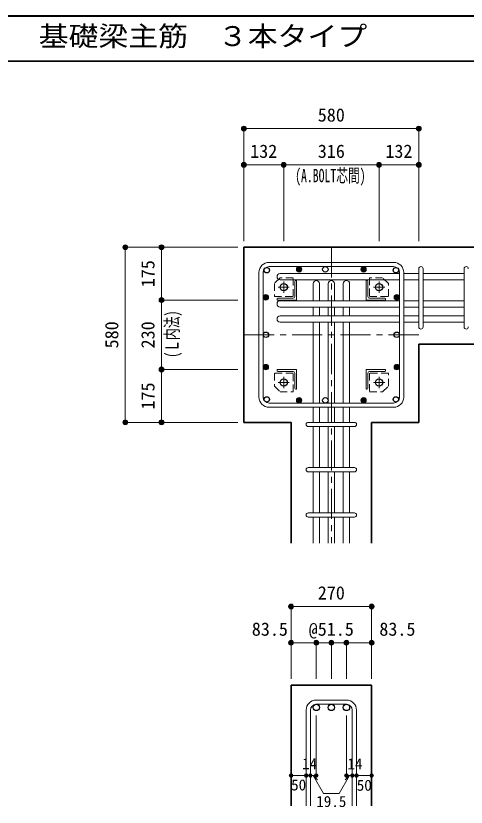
# Model space of a CAD drawing. Units: millimetres at full size, sheet at 1:20; details may follow other scales. Extents: x -3982 to 3969, y -2797 to 2801.
# Drawn here: x -628 to 865, y 179 to 2801 of the extents above; entities that cross this region are included whole.
import ezdxf
from ezdxf.enums import TextEntityAlignment as Align

# ---------------------------------------------------------------- set-up
doc = ezdxf.new("R2010")
doc.units = ezdxf.units.MM
doc.header["$LTSCALE"] = 20
doc.header["$PDMODE"] = 32
doc.header["$PDSIZE"] = 12
doc.linetypes.add('CHAIN1', pattern=[8, 5, -1, 1, -1])
doc.linetypes.add('DASHED1', pattern=[1.8, 1.2, -0.6])
for name, color, linetype, lineweight in [('6-1_躯体線', 2, 'Continuous', 35), ('6-2_A.Bolt_', 4, 'Continuous', 9), ('6-3_柱型主筋', 4, 'Continuous', 9), ('6-4_フープ', 7, 'Continuous', 18), ('6-5_梁主筋', 7, 'Continuous', 18), ('6-6_S.T.P.', 7, 'Continuous', 18), ('6-7_文字', 7, 'Continuous', 18), ('6-9', 4, 'DASHED1', 9), ('6-D_寸法', 4, 'Continuous', 9), ('F-0_枠', 6, 'Continuous', 40)]:
    doc.layers.add(name, color=color, linetype=linetype, lineweight=lineweight)
doc.styles.add('ＭＳ ゴシック', font='')
doc.styles.get('ＭＳ ゴシック').set_extended_font_data('MS Gothic')

msp = doc.modelspace()

# ---------------------------------------------------------------- linework, layer by layer
at = {"layer": '6-1_躯体線'}
for p, q in [((1108.29, 2034.12), (128.29, 2034.12)), ((128.29, 1454.12), (128.29, 2034.12)), ((1108.29, 1713.12), (708.29, 1713.12)), ((708.29, 1454.12), (708.29, 1713.12)), ((551.79, 1054.12), (551.79, 1454.12)), ((708.29, 1454.12), (551.79, 1454.12)), ((284.79, 584.12), (284.79, 184.12)), ((284.79, 584.12), (551.79, 584.12)), ((551.79, 584.12), (551.79, 184.12))]:
    msp.add_line(p, q, dxfattribs=at)
msp.add_lwpolyline([(284.79, 1054.12), (284.79, 1454.12), (128.29, 1454.12)], dxfattribs=at)
at = {"layer": '6-2_A.Bolt_', "linetype": 'CHAIN1'}
for p, q in [((260.29, 1883.42), (260.29, 1920.92)), ((576.29, 1883.42), (576.29, 1920.92)), ((278.99, 1902.12), (241.49, 1902.12)), ((557.59, 1902.12), (595.09, 1902.12)), ((260.29, 1604.82), (260.29, 1567.32)), ((576.29, 1604.82), (576.29, 1567.32)), ((278.99, 1586.12), (241.49, 1586.12)), ((557.59, 1586.12), (595.09, 1586.12))]:
    msp.add_line(p, q, dxfattribs=at)
at = {"layer": '6-2_A.Bolt_'}
for p, q in [((297.29, 1921.12), (297.29, 1871.12)), ((303.29, 1924.12), (300.29, 1924.12)), ((303.29, 1924.12), (303.29, 1859.12)), ((533.29, 1924.12), (533.29, 1859.12)), ((533.29, 1924.12), (536.29, 1924.12)), ((539.29, 1921.12), (539.29, 1871.12)), ((238.29, 1859.12), (238.29, 1862.12)), ((241.29, 1865.12), (291.29, 1865.12)), ((595.29, 1865.12), (545.29, 1865.12)), ((598.29, 1859.12), (598.29, 1862.12)), ((238.29, 1859.12), (303.29, 1859.12)), ((598.29, 1859.12), (533.29, 1859.12)), ((238.29, 1629.12), (238.29, 1626.12)), ((238.29, 1629.12), (303.29, 1629.12)), ((303.29, 1564.12), (303.29, 1629.12)), ((598.29, 1629.12), (533.29, 1629.12)), ((533.29, 1564.12), (533.29, 1629.12)), ((598.29, 1629.12), (598.29, 1626.12)), ((241.29, 1623.12), (291.29, 1623.12)), ((297.29, 1567.12), (297.29, 1617.12)), ((539.29, 1567.12), (539.29, 1617.12)), ((595.29, 1623.12), (545.29, 1623.12)), ((303.29, 1564.12), (300.29, 1564.12)), ((533.29, 1564.12), (536.29, 1564.12))]:
    msp.add_line(p, q, dxfattribs=at)
at = {"layer": '6-2_A.Bolt_', "color": 3, "lineweight": 25}
for centre in [(260.29, 1902.12), (576.29, 1902.12), (260.29, 1586.12), (576.29, 1586.12)]:
    msp.add_circle(centre, 12, dxfattribs=at)
at = {"layer": '6-2_A.Bolt_'}
for centre, radius, start, end in [((300.29, 1921.12), 3, 90, 180), ((536.29, 1921.12), 3, 0, 90), ((241.29, 1862.12), 3, 90, 180), ((291.29, 1871.12), 6, 270, 0), ((545.29, 1871.12), 6, 180, 270), ((595.29, 1862.12), 3, 0, 90), ((241.29, 1626.12), 3, 180, 270), ((595.29, 1626.12), 3, 270, 0), ((291.29, 1617.12), 6, 0, 90), ((545.29, 1617.12), 6, 90, 180), ((300.29, 1567.12), 3, 180, 270), ((536.29, 1567.12), 3, 270, 0)]:
    msp.add_arc(centre, radius, start, end, dxfattribs=at)
at = {"layer": '6-3_柱型主筋', "color": 3, "lineweight": 25}
for centre in [(204.37, 1958.05), (398.29, 1961.12), (632.22, 1958.05), (201.29, 1744.12), (635.29, 1744.12), (204.37, 1530.2), (398.29, 1527.12), (632.22, 1530.2)]:
    msp.add_circle(centre, 9, dxfattribs=at)
at = {"layer": '6-3_柱型主筋'}
for centre, radius in [((311.33, 1961.12), 9), ((311.33, 1961.12), 7.6), ((311.33, 1961.12), 6.2), ((525.25, 1961.12), 9), ((525.25, 1961.12), 7.6), ((525.25, 1961.12), 6.2), ((311.33, 1961.12), 4.8), ((311.33, 1961.12), 3.4), ((311.33, 1961.12), 2), ((311.33, 1961.12), 0.6), ((525.25, 1961.12), 4.8), ((525.25, 1961.12), 3.4), ((525.25, 1961.12), 2), ((525.25, 1961.12), 0.6), ((201.29, 1868.12), 9), ((201.29, 1868.12), 7.6), ((201.29, 1868.12), 6.2), ((201.29, 1868.12), 4.8), ((201.29, 1868.12), 3.4), ((201.29, 1868.12), 2), ((201.29, 1868.12), 0.6), ((635.29, 1868.12), 9), ((635.29, 1868.12), 7.6), ((635.29, 1868.12), 6.2), ((635.29, 1868.12), 4.8), ((635.29, 1868.12), 3.4), ((635.29, 1868.12), 2), ((635.29, 1868.12), 0.6), ((201.29, 1637.16), 9), ((201.29, 1637.16), 7.6), ((201.29, 1637.16), 6.2), ((201.29, 1637.16), 4.8), ((201.29, 1637.16), 3.4), ((201.29, 1637.16), 2), ((201.29, 1637.16), 0.6), ((635.29, 1637.16), 9), ((635.29, 1637.16), 7.6), ((635.29, 1637.16), 6.2), ((635.29, 1637.16), 4.8), ((635.29, 1637.16), 3.4), ((635.29, 1637.16), 2), ((635.29, 1637.16), 0.6), ((311.33, 1527.12), 9), ((311.33, 1527.12), 7.6), ((311.33, 1527.12), 6.2), ((311.33, 1527.12), 4.8), ((311.33, 1527.12), 3.4), ((311.33, 1527.12), 2), ((311.33, 1527.12), 0.6), ((525.25, 1527.12), 9), ((525.25, 1527.12), 7.6), ((525.25, 1527.12), 6.2), ((525.25, 1527.12), 4.8), ((525.25, 1527.12), 3.4), ((525.25, 1527.12), 2), ((525.25, 1527.12), 0.6)]:
    msp.add_circle(centre, radius, dxfattribs=at)
at = {"layer": '6-4_フープ'}
for p, q in [((624.79, 1984.12), (211.79, 1984.12)), ((624.79, 1970.12), (211.79, 1970.12)), ((178.29, 1537.62), (178.29, 1950.62)), ((192.29, 1537.62), (192.29, 1950.62)), ((644.29, 1537.62), (644.29, 1950.62)), ((658.29, 1537.62), (658.29, 1950.62)), ((624.79, 1518.12), (211.79, 1518.12)), ((624.79, 1504.12), (211.79, 1504.12))]:
    msp.add_line(p, q, dxfattribs=at)
for centre, radius, start, end in [((211.79, 1950.62), 33.5, 90, 180), ((211.79, 1950.62), 19.5, 90, 180), ((624.79, 1950.62), 33.5, 0, 90), ((624.79, 1950.62), 19.5, 0, 90), ((211.79, 1537.62), 33.5, 180, 270), ((211.79, 1537.62), 19.5, 180, 270), ((624.79, 1537.62), 19.5, 270, 0), ((624.79, 1537.62), 33.5, 270, 0)]:
    msp.add_arc(centre, radius, start, end, dxfattribs=at)
at = {"layer": '6-5_梁主筋'}
for p, q in [((248.79, 1947.05), (644.29, 1947.05)), ((708.29, 1947.05), (658.29, 1947.05)), ((858.29, 1947.05), (722.29, 1947.05)), ((248.79, 1926.05), (644.29, 1926.05)), ((357.79, 1913.62), (357.79, 1857.12)), ((378.79, 1913.62), (378.79, 1857.12)), ((407.79, 1913.62), (407.79, 1857.12)), ((428.79, 1913.62), (428.79, 1857.12)), ((457.79, 1913.62), (457.79, 1857.12)), ((478.79, 1913.62), (478.79, 1857.12)), ((708.29, 1926.05), (658.29, 1926.05)), ((858.29, 1926.05), (722.29, 1926.05)), ((248.79, 1857.12), (644.29, 1857.12)), ((248.79, 1836.12), (644.29, 1836.12)), ((357.79, 1836.12), (357.79, 1807.12)), ((378.79, 1836.12), (378.79, 1807.12)), ((407.79, 1836.12), (407.79, 1807.12)), ((428.79, 1836.12), (428.79, 1807.12)), ((457.79, 1836.12), (457.79, 1807.12)), ((478.79, 1836.12), (478.79, 1807.12)), ((708.29, 1857.12), (658.29, 1857.12)), ((708.29, 1836.12), (658.29, 1836.12)), ((858.29, 1857.12), (722.29, 1857.12)), ((858.29, 1836.12), (722.29, 1836.12)), ((248.79, 1807.12), (644.29, 1807.12)), ((248.79, 1786.12), (644.29, 1786.12)), ((357.79, 1786.12), (357.79, 1518.12)), ((378.79, 1786.12), (378.79, 1518.12)), ((407.79, 1786.12), (407.79, 1518.12)), ((428.79, 1786.12), (428.79, 1518.12)), ((457.79, 1786.12), (457.79, 1518.12)), ((478.79, 1786.12), (478.79, 1518.12)), ((708.29, 1807.12), (658.29, 1807.12)), ((708.29, 1786.12), (658.29, 1786.12)), ((858.29, 1807.12), (722.29, 1807.12)), ((858.29, 1786.12), (722.29, 1786.12)), ((357.79, 1504.12), (357.79, 1454.12)), ((378.79, 1504.12), (378.79, 1454.12)), ((407.79, 1504.12), (407.79, 1454.12)), ((428.79, 1504.12), (428.79, 1454.12)), ((457.79, 1504.12), (457.79, 1454.12)), ((478.79, 1504.12), (478.79, 1454.12)), ((357.79, 1440.12), (357.79, 1304.12)), ((378.79, 1440.12), (378.79, 1304.12)), ((407.79, 1440.12), (407.79, 1304.12)), ((428.79, 1440.12), (428.79, 1304.12)), ((457.79, 1440.12), (457.79, 1304.12)), ((478.79, 1440.12), (478.79, 1304.12)), ((357.79, 1290.12), (357.79, 1154.12)), ((378.79, 1290.12), (378.79, 1154.12)), ((407.79, 1290.12), (407.79, 1154.12)), ((428.79, 1290.12), (428.79, 1154.12)), ((457.79, 1290.12), (457.79, 1154.12)), ((478.79, 1290.12), (478.79, 1154.12)), ((357.79, 1140.12), (357.79, 1054.12)), ((378.79, 1140.12), (378.79, 1054.12)), ((407.79, 1140.12), (407.79, 1054.12)), ((428.79, 1140.12), (428.79, 1054.12)), ((457.79, 1140.12), (457.79, 1054.12)), ((478.79, 1140.12), (478.79, 1054.12))]:
    msp.add_line(p, q, dxfattribs=at)
at = {"layer": '6-5_梁主筋', "color": 3, "lineweight": 25}
for centre in [(368.29, 509.62), (418.29, 509.62), (468.29, 509.62)]:
    msp.add_circle(centre, 10.5, dxfattribs=at)
at = {"layer": '6-5_梁主筋'}
for centre, start, end in [((248.79, 1936.55), 90, 180), ((248.79, 1936.55), 180, 270), ((368.29, 1913.62), 90, 180), ((368.29, 1913.62), 0, 90), ((418.29, 1913.62), 90, 180), ((418.29, 1913.62), 0, 90), ((468.29, 1913.62), 90, 180), ((468.29, 1913.62), 0, 90), ((248.79, 1846.62), 90, 180), ((248.79, 1846.62), 180, 270), ((248.79, 1796.62), 90, 180), ((248.79, 1796.62), 180, 270)]:
    msp.add_arc(centre, 10.5, start, end, dxfattribs=at)
at = {"layer": '6-6_S.T.P.'}
for p, q in [((708.29, 1770.12), (708.29, 1963.05)), ((708.29, 1770.12), (708.29, 1962.66)), ((708.29, 1770.12), (708.29, 1962.66)), ((708.29, 1770.12), (708.29, 1962.66)), ((722.29, 1770.12), (722.29, 1963.05)), ((722.29, 1770.12), (722.29, 1962.66)), ((722.29, 1770.12), (722.29, 1962.66)), ((722.29, 1770.12), (722.29, 1962.66)), ((858.29, 1770.12), (858.29, 1963.05)), ((341.79, 1454.12), (494.4, 1454.12)), ((341.79, 1440.12), (494.4, 1440.12)), ((341.79, 1304.12), (494.4, 1304.12)), ((341.79, 1290.12), (494.4, 1290.12)), ((341.79, 1154.12), (494.4, 1154.12)), ((341.79, 1140.12), (494.4, 1140.12)), ((468.29, 534.12), (368.29, 534.12)), ((334.79, 500.62), (334.79, 184.12)), ((348.79, 500.62), (348.79, 184.12)), ((468.29, 520.12), (368.29, 520.12)), ((487.79, 500.62), (487.79, 184.12)), ((501.79, 500.62), (501.79, 184.12))]:
    msp.add_line(p, q, dxfattribs=at)
for centre, radius, start, end in [((715.29, 1963.05), 7, 0, 180), ((715.29, 1963.05), 7, 0, 180), ((715.29, 1963.05), 7, 0, 180), ((715.29, 1963.05), 7, 0, 180), ((865.29, 1963.05), 7, 0, 180), ((715.29, 1770.12), 7, 180, 0), ((715.29, 1770.12), 7, 180, 0), ((715.29, 1770.12), 7, 180, 0), ((715.29, 1770.12), 7, 180, 0), ((865.29, 1770.12), 7, 180, 0), ((341.79, 1447.12), 7, 90, 270), ((341.79, 1447.12), 7, 90, 270), ((341.79, 1447.12), 7, 90, 270), ((341.79, 1447.12), 7, 90, 270), ((494.79, 1447.12), 7, 270, 90), ((494.79, 1447.12), 7, 270, 90), ((494.79, 1447.12), 7, 270, 90), ((494.79, 1447.12), 7, 270, 90), ((341.79, 1297.12), 7, 90, 270), ((494.79, 1297.12), 7, 270, 90), ((341.79, 1147.12), 7, 90, 270), ((494.79, 1147.12), 7, 270, 90), ((368.29, 500.62), 33.5, 90, 180), ((468.29, 500.62), 33.5, 0, 90), ((368.29, 500.62), 19.5, 90, 180), ((468.29, 500.62), 19.5, 0, 90)]:
    msp.add_arc(centre, radius, start, end, dxfattribs=at)
at = {"layer": '6-9'}
for points in [[(291.29, 1933.12), (248.29, 1933.12), (229.29, 1914.12), (229.29, 1871.12), (291.29, 1871.12)], [(607.29, 1871.12), (607.29, 1914.12), (588.29, 1933.12), (545.29, 1933.12), (545.29, 1871.12)], [(229.29, 1617.12), (229.29, 1574.12), (248.29, 1555.12), (291.29, 1555.12), (291.29, 1617.12)], [(545.29, 1555.12), (588.29, 1555.12), (607.29, 1574.12), (607.29, 1617.12), (545.29, 1617.12)]]:
    msp.add_lwpolyline(points, close=True, dxfattribs=at)
at = {"layer": '6-D_寸法'}
for p, q in [((128.29, 2427.15), (708.29, 2427.15)), ((708.29, 2427.15), (708.29, 2307.15)), ((128.29, 2307.15), (260.29, 2307.15)), ((260.29, 2307.15), (260.29, 2054.12)), ((260.29, 2307.15), (576.29, 2307.15)), ((576.29, 2307.15), (576.29, 2054.12)), ((576.29, 2307.15), (708.29, 2307.15)), ((708.29, 2307.15), (708.29, 2054.12)), ((-264.74, 2034.12), (-144.74, 2034.12)), ((-264.74, 2034.12), (-264.74, 1454.12)), ((-144.74, 2034.12), (108.29, 2034.12)), ((-144.74, 2034.12), (-144.74, 1859.12)), ((-144.74, 1859.12), (108.29, 1859.12)), ((-144.74, 1859.12), (-144.74, 1629.12)), ((-144.74, 1629.12), (108.29, 1629.12)), ((-144.74, 1629.12), (-144.74, 1454.12)), ((284.79, 844.12), (551.79, 844.12)), ((551.79, 844.12), (551.79, 724.12)), ((284.79, 724.12), (284.79, 604.12)), ((368.29, 724.12), (368.29, 604.12)), ((368.29, 724.12), (418.29, 724.12)), ((418.29, 724.12), (418.29, 604.12)), ((418.29, 724.12), (551.79, 724.12)), ((468.29, 724.12), (468.29, 604.12)), ((551.79, 724.12), (551.79, 604.12)), ((368.29, 284.12), (368.29, 483.45)), ((468.29, 284.12), (468.29, 483.45)), ((284.79, 284.12), (334.79, 284.12)), ((334.79, 284.12), (368.29, 284.12)), ((358.54, 284.12), (372.68, 269.98)), ((358.54, 284.12), (392.76, 224.85)), ((478.04, 284.12), (443.82, 224.85)), ((478.04, 284.12), (463.9, 269.98)), ((468.29, 284.12), (551.79, 284.12)), ((487.79, 284.12), (501.79, 284.12)), ((392.76, 224.85), (443.82, 224.85))]:
    msp.add_line(p, q, dxfattribs=at)
at = {"layer": '6-D_寸法', "linetype": 'CHAIN1'}
for p, q in [((418.29, 2034.12), (418.29, 1054.12)), ((128.29, 1744.12), (708.29, 1744.12))]:
    msp.add_line(p, q, dxfattribs=at)
at = {"layer": '6-D_寸法'}
for points in [[(128.29, 2427.15), (128.29, 2307.15), (128.29, 2054.12)], [(-264.74, 1454.12), (-144.74, 1454.12), (108.29, 1454.12)], [(284.79, 844.12), (284.79, 724.12), (368.29, 724.12)]]:
    msp.add_lwpolyline(points, dxfattribs=at)
for centre, radius in [((128.29, 2427.15), 8), ((128.29, 2427.15), 7.2), ((128.29, 2427.15), 6.4), ((128.29, 2427.15), 5.6), ((128.29, 2427.15), 4.8), ((128.29, 2427.15), 4), ((128.29, 2427.15), 3.2), ((128.29, 2427.15), 2.4), ((128.29, 2427.15), 1.6), ((128.29, 2427.15), 0.8), ((708.29, 2427.15), 8), ((708.29, 2427.15), 7.2), ((708.29, 2427.15), 6.4), ((708.29, 2427.15), 5.6), ((708.29, 2427.15), 4.8), ((708.29, 2427.15), 4), ((708.29, 2427.15), 3.2), ((708.29, 2427.15), 2.4), ((708.29, 2427.15), 1.6), ((708.29, 2427.15), 0.8), ((128.29, 2307.15), 8), ((128.29, 2307.15), 7.2), ((128.29, 2307.15), 6.4), ((128.29, 2307.15), 5.6), ((128.29, 2307.15), 4.8), ((128.29, 2307.15), 4), ((128.29, 2307.15), 3.2), ((128.29, 2307.15), 2.4), ((128.29, 2307.15), 1.6), ((128.29, 2307.15), 0.8), ((260.29, 2307.15), 8), ((260.29, 2307.15), 7.2), ((260.29, 2307.15), 6.4), ((260.29, 2307.15), 5.6), ((260.29, 2307.15), 4.8), ((260.29, 2307.15), 4), ((260.29, 2307.15), 3.2), ((260.29, 2307.15), 2.4), ((260.29, 2307.15), 1.6), ((260.29, 2307.15), 0.8), ((576.29, 2307.15), 8), ((576.29, 2307.15), 7.2), ((576.29, 2307.15), 6.4), ((576.29, 2307.15), 5.6), ((576.29, 2307.15), 4.8), ((576.29, 2307.15), 4), ((576.29, 2307.15), 3.2), ((576.29, 2307.15), 2.4), ((576.29, 2307.15), 1.6), ((576.29, 2307.15), 0.8), ((708.29, 2307.15), 8), ((708.29, 2307.15), 7.2), ((708.29, 2307.15), 6.4), ((708.29, 2307.15), 5.6), ((708.29, 2307.15), 4.8), ((708.29, 2307.15), 4), ((708.29, 2307.15), 3.2), ((708.29, 2307.15), 2.4), ((708.29, 2307.15), 1.6), ((708.29, 2307.15), 0.8), ((-264.74, 2034.12), 8), ((-264.74, 2034.12), 7.2), ((-264.74, 2034.12), 6.4), ((-264.74, 2034.12), 5.6), ((-264.74, 2034.12), 4.8), ((-264.74, 2034.12), 4), ((-264.74, 2034.12), 3.2), ((-264.74, 2034.12), 2.4), ((-264.74, 2034.12), 1.6), ((-264.74, 2034.12), 0.8), ((-144.74, 2034.12), 8), ((-144.74, 2034.12), 7.2), ((-144.74, 2034.12), 6.4), ((-144.74, 2034.12), 5.6), ((-144.74, 2034.12), 4.8), ((-144.74, 2034.12), 4), ((-144.74, 2034.12), 3.2), ((-144.74, 2034.12), 2.4), ((-144.74, 2034.12), 1.6), ((-144.74, 2034.12), 0.8), ((-144.74, 1859.12), 8), ((-144.74, 1859.12), 7.2), ((-144.74, 1859.12), 6.4), ((-144.74, 1859.12), 5.6), ((-144.74, 1859.12), 4.8), ((-144.74, 1859.12), 4), ((-144.74, 1859.12), 3.2), ((-144.74, 1859.12), 2.4), ((-144.74, 1859.12), 1.6), ((-144.74, 1859.12), 0.8), ((-144.74, 1629.12), 8), ((-144.74, 1629.12), 7.2), ((-144.74, 1629.12), 6.4), ((-144.74, 1629.12), 5.6), ((-144.74, 1629.12), 4.8), ((-144.74, 1629.12), 4), ((-144.74, 1629.12), 3.2), ((-144.74, 1629.12), 2.4), ((-144.74, 1629.12), 1.6), ((-144.74, 1629.12), 0.8), ((-264.74, 1454.12), 8), ((-264.74, 1454.12), 7.2), ((-264.74, 1454.12), 6.4), ((-264.74, 1454.12), 5.6), ((-264.74, 1454.12), 4.8), ((-264.74, 1454.12), 4), ((-264.74, 1454.12), 3.2), ((-264.74, 1454.12), 2.4), ((-264.74, 1454.12), 1.6), ((-264.74, 1454.12), 0.8), ((-144.74, 1454.12), 8), ((-144.74, 1454.12), 7.2), ((-144.74, 1454.12), 6.4), ((-144.74, 1454.12), 5.6), ((-144.74, 1454.12), 4.8), ((-144.74, 1454.12), 4), ((-144.74, 1454.12), 3.2), ((-144.74, 1454.12), 2.4), ((-144.74, 1454.12), 1.6), ((-144.74, 1454.12), 0.8), ((284.79, 844.12), 8), ((284.79, 844.12), 7.2), ((284.79, 844.12), 6.4), ((284.79, 844.12), 5.6), ((284.79, 844.12), 4.8), ((284.79, 844.12), 4), ((284.79, 844.12), 3.2), ((284.79, 844.12), 2.4), ((284.79, 844.12), 1.6), ((284.79, 844.12), 0.8), ((551.79, 844.12), 8), ((551.79, 844.12), 7.2), ((551.79, 844.12), 6.4), ((551.79, 844.12), 5.6), ((551.79, 844.12), 4.8), ((551.79, 844.12), 4), ((551.79, 844.12), 3.2), ((551.79, 844.12), 2.4), ((551.79, 844.12), 1.6), ((551.79, 844.12), 0.8), ((284.79, 724.12), 8), ((284.79, 724.12), 7.2), ((284.79, 724.12), 6.4), ((284.79, 724.12), 5.6), ((284.79, 724.12), 4.8), ((284.79, 724.12), 4), ((284.79, 724.12), 3.2), ((284.79, 724.12), 2.4), ((284.79, 724.12), 1.6), ((284.79, 724.12), 0.8), ((368.29, 724.12), 8), ((368.29, 724.12), 7.2), ((368.29, 724.12), 6.4), ((368.29, 724.12), 5.6), ((368.29, 724.12), 4.8), ((368.29, 724.12), 4), ((368.29, 724.12), 3.2), ((368.29, 724.12), 2.4), ((368.29, 724.12), 1.6), ((368.29, 724.12), 0.8), ((418.29, 724.12), 8), ((418.29, 724.12), 7.2), ((418.29, 724.12), 6.4), ((418.29, 724.12), 5.6), ((418.29, 724.12), 4.8), ((418.29, 724.12), 4), ((418.29, 724.12), 3.2), ((418.29, 724.12), 2.4), ((418.29, 724.12), 1.6), ((418.29, 724.12), 0.8), ((468.29, 724.12), 8), ((468.29, 724.12), 7.2), ((468.29, 724.12), 6.4), ((468.29, 724.12), 5.6), ((468.29, 724.12), 4.8), ((468.29, 724.12), 4), ((468.29, 724.12), 3.2), ((468.29, 724.12), 2.4), ((468.29, 724.12), 1.6), ((468.29, 724.12), 0.8), ((551.79, 724.12), 8), ((551.79, 724.12), 7.2), ((551.79, 724.12), 6.4), ((551.79, 724.12), 5.6), ((551.79, 724.12), 4.8), ((551.79, 724.12), 4), ((551.79, 724.12), 3.2), ((551.79, 724.12), 2.4), ((551.79, 724.12), 1.6), ((551.79, 724.12), 0.8), ((284.79, 284.12), 4), ((284.79, 284.12), 3.6), ((284.79, 284.12), 3.2), ((284.79, 284.12), 2.8), ((284.79, 284.12), 2.4), ((284.79, 284.12), 2), ((284.79, 284.12), 1.6), ((284.79, 284.12), 1.2), ((284.79, 284.12), 0.8), ((284.79, 284.12), 0.4), ((334.79, 284.12), 4), ((334.79, 284.12), 3.6), ((334.79, 284.12), 3.2), ((334.79, 284.12), 2.8), ((334.79, 284.12), 2.4), ((334.79, 284.12), 2), ((334.79, 284.12), 1.6), ((334.79, 284.12), 1.2), ((334.79, 284.12), 0.8), ((334.79, 284.12), 0.4), ((348.79, 284.12), 4), ((348.79, 284.12), 3.6), ((348.79, 284.12), 3.2), ((348.79, 284.12), 2.8), ((348.79, 284.12), 2.4), ((348.79, 284.12), 2), ((348.79, 284.12), 1.6), ((348.79, 284.12), 1.2), ((348.79, 284.12), 0.8), ((348.79, 284.12), 0.4), ((368.29, 284.12), 4), ((368.29, 284.12), 3.6), ((368.29, 284.12), 3.2), ((368.29, 284.12), 2.8), ((368.29, 284.12), 2.4), ((368.29, 284.12), 2), ((368.29, 284.12), 1.6), ((368.29, 284.12), 1.2), ((368.29, 284.12), 0.8), ((368.29, 284.12), 0.4), ((468.29, 284.12), 4), ((468.29, 284.12), 3.6), ((468.29, 284.12), 3.2), ((468.29, 284.12), 2.8), ((468.29, 284.12), 2.4), ((468.29, 284.12), 2), ((468.29, 284.12), 1.6), ((468.29, 284.12), 1.2), ((468.29, 284.12), 0.8), ((468.29, 284.12), 0.4), ((487.79, 284.12), 4), ((487.79, 284.12), 3.6), ((487.79, 284.12), 3.2), ((487.79, 284.12), 2.8), ((487.79, 284.12), 2.4), ((487.79, 284.12), 2), ((487.79, 284.12), 1.6), ((487.79, 284.12), 1.2), ((487.79, 284.12), 0.8), ((487.79, 284.12), 0.4), ((501.79, 284.12), 4), ((501.79, 284.12), 3.6), ((501.79, 284.12), 3.2), ((501.79, 284.12), 2.8), ((501.79, 284.12), 2.4), ((501.79, 284.12), 2), ((501.79, 284.12), 1.6), ((501.79, 284.12), 1.2), ((501.79, 284.12), 0.8), ((501.79, 284.12), 0.4), ((551.79, 284.12), 4), ((551.79, 284.12), 3.6), ((551.79, 284.12), 3.2), ((551.79, 284.12), 2.8), ((551.79, 284.12), 2.4), ((551.79, 284.12), 2), ((551.79, 284.12), 1.6), ((551.79, 284.12), 1.2), ((551.79, 284.12), 0.8), ((551.79, 284.12), 0.4)]:
    msp.add_circle(centre, radius, dxfattribs=at)
at = {"layer": '6-D_寸法', "color": 7}
for p in [(128.29, 2427.15), (708.29, 2427.15), (128.29, 2307.15), (260.29, 2307.15), (576.29, 2307.15), (708.29, 2307.15), (-264.74, 2034.12), (-144.74, 2034.12), (-144.74, 1859.12), (-144.74, 1629.12), (-264.74, 1454.12), (-144.74, 1454.12), (284.79, 844.12), (551.79, 844.12), (284.79, 724.12), (368.29, 724.12), (418.29, 724.12), (468.29, 724.12), (551.79, 724.12), (284.79, 284.12), (334.79, 284.12), (348.79, 284.12), (368.29, 284.12), (468.29, 284.12), (487.79, 284.12), (501.79, 284.12), (551.79, 284.12)]:
    msp.add_point(p, dxfattribs=at)
at = {"layer": 'F-0_枠'}
msp.add_line((-3981.92, 2800.77), (3969.4, 2800.77), dxfattribs=at)
at = {"layer": 'F-0_枠', "color": 2, "lineweight": 35}
msp.add_line((-3981.92, 2650.77), (2482.4, 2650.77), dxfattribs=at)

# ---------------------------------------------------------------- texts
at = {"layer": '6-7_文字', "color": 2, "style": 'ＭＳ ゴシック', "width": 1.1}
msp.add_text('\u3000\u3000基礎梁主筋\u3000３本タイプ', height=65.98, dxfattribs=at).set_placement((-749.76, 2680.77), align=Align.BOTTOM_LEFT)
at = {"layer": '6-D_寸法', "style": 'ＭＳ ゴシック'}
for s, height, p in [('580', 43.99, (373.29, 2437.15)), ('132', 43.99, (149.29, 2317.15)), ('316', 43.99, (373.29, 2317.15)), ('132', 43.99, (597.29, 2317.15)), ('270', 43.99, (373.29, 854.12)), ('83.5', 43.99, (154.61, 734.12)), ('@51.5', 43.99, (343.29, 734.12)), ('83.5', 43.99, (577.42, 734.12)), ('14', 36.66, (321.48, 294.2)), ('14', 36.66, (471.74, 293.7)), ('50', 36.66, (284.94, 223.95)), ('50', 36.66, (502.48, 222.77)), ('19.5', 36.66, (368.29, 169.04))]:
    msp.add_text(s, height=height, dxfattribs=at).set_placement(p, align=Align.BOTTOM_LEFT)
at = {"layer": '6-D_寸法', "style": 'ＭＳ ゴシック', "width": 0.65}
msp.add_text('(A.BOLT芯間)', height=43.99, dxfattribs=at).set_placement((298.29, 2236.42), align=Align.BOTTOM_LEFT)
at = {"layer": '6-D_寸法', "style": 'ＭＳ ゴシック'}
for s, p in [('175', (-154.74, 1901.62)), ('580', (-274.74, 1699.12)), ('230', (-154.74, 1699.12)), ('175', (-154.74, 1496.62))]:
    msp.add_text(s, height=43.99, rotation=90, dxfattribs=at).set_placement(p, align=Align.BOTTOM_LEFT)
at = {"layer": '6-D_寸法', "style": 'ＭＳ ゴシック', "width": 0.65}
msp.add_text('(Ｌ内法)', height=43.99, rotation=90, dxfattribs=at).set_placement((-75.13, 1668.4), align=Align.BOTTOM_LEFT)

doc.saveas('drawing.dxf')
